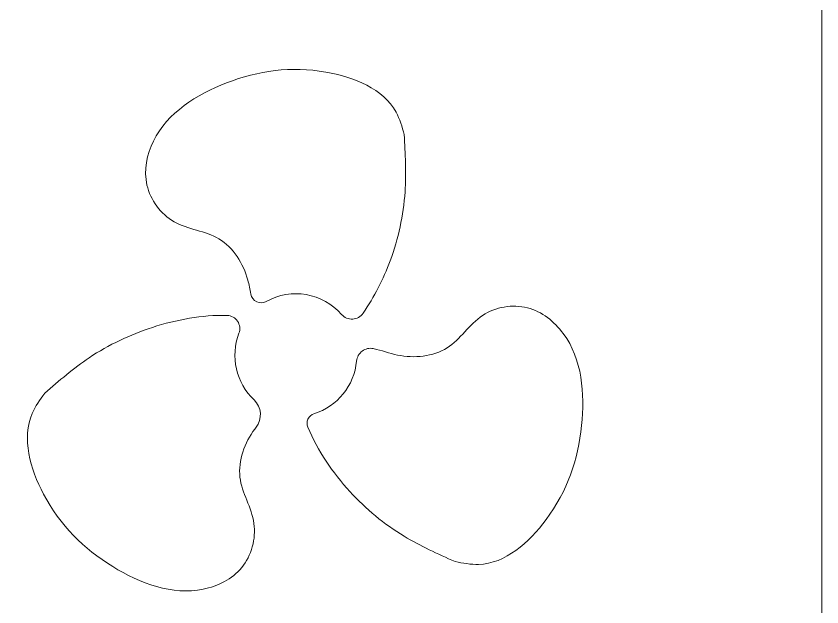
# Model space of a CAD drawing. Header units: metres. Extents: x -2538 to 7610, y -1082 to -498.
# Drawn here: x 1726.9 to 1810.5, y -1025.1 to -963.8 of the extents above; entities that cross this region are included whole.
import ezdxf

# ---------------------------------------------------------------- set-up
doc = ezdxf.new("R2010")
doc.units = ezdxf.units.M
doc.linetypes.add('AUSGEZOGEN', pattern=[0])
doc.layers.add('Standard', color=7, linetype='AUSGEZOGEN', lineweight=25)

# ---------------------------------------------------------------- blocks, each defined once
blk = doc.blocks.new('COMPLEXOBJECT_63')
at = {"layer": 'Standard', "color": 7, "linetype": 'AUSGEZOGEN', "lineweight": 13}
for centre, major_axis, start_param, end_param in [((1763.67, -999.735), (-0.016, 1.454), 6.063983, 7.747492), ((1755.938, -998.987), (-0.069, 6.369), 3.431753, 4.605899), ((1758.115, -1006.05), (-0.011, 1.026), 0.29016, 1.960733)]:
    blk.add_ellipse(centre, major_axis=major_axis, ratio=0.99288, start_param=start_param, end_param=end_param, dxfattribs=at)
for points, start_tangent, end_tangent in [([(1763.969, -998.313), (1766.48, -998.981), (1771.616, -998.242), (1775.308, -994.87), (1779.946, -994.078), (1783.674, -996.755), (1785.568, -1006.291), (1781.892, -1016.037), (1774.894, -1020.69), (1772.45, -1020.396)], (0.000978, -0.000209), (-0.000982, 0.000189)), ([(1772.45, -1020.396), (1767.168, -1017.767), (1761.549, -1013.143), (1757.178, -1006.451)], (-0.000912, 0.000411), (-0.000388, 0.000922))]:
    blk.add_spline(points, degree=3, dxfattribs=dict(at, start_tangent=start_tangent, end_tangent=end_tangent))
blk = doc.blocks.new('COMPLEXOBJECT_64')
at = {"layer": 'Standard', "color": 7, "linetype": 'AUSGEZOGEN', "lineweight": 13}
for centre, major_axis, start_param, end_param in [((1748.776, -996.227), (-0.015, 1.354), 4.336194, 6.247926), ((1755.938, -998.987), (-0.069, 6.369), 1.194602, 2.376013), ((1750.174, -1005.16), (-0.023, 2.105), 4.03076, 5.517605)]:
    blk.add_ellipse(centre, major_axis=major_axis, ratio=0.99288, start_param=start_param, end_param=end_param, dxfattribs=at)
for points, start_tangent, end_tangent in [([(1729.894, -1002.94), (1734.51, -999.254), (1741.061, -996.113), (1748.809, -994.874)], (0.000756, 0.000654), (0.001, -0.000025)), ([(1751.811, -1006.468), (1751.669, -1006.654), (1750.139, -1011.648), (1751.589, -1016.45), (1750.32, -1021.013), (1746.325, -1023.263), (1736.956, -1020.914), (1729.776, -1013.401), (1728.587, -1005.04), (1729.894, -1002.94)], (-0.000619, -0.000786), (0.000587, 0.00081))]:
    blk.add_spline(points, degree=3, dxfattribs=dict(at, start_tangent=start_tangent, end_tangent=end_tangent))
blk = doc.blocks.new('COMPLEXOBJECT_65')
at = {"layer": 'Standard', "color": 7, "linetype": 'AUSGEZOGEN', "lineweight": 13}
for centre, major_axis, start_param, end_param in [((1752.339, -992.449), (-0.012, 1.106), 1.74922, 3.637), ((1755.938, -998.987), (-0.069, 6.369), 5.424284, 6.778593), ((1761.744, -993.831), (-0.015, 1.427), 2.282692, 4.103172)]:
    blk.add_ellipse(centre, major_axis=major_axis, ratio=0.99288, start_param=start_param, end_param=end_param, dxfattribs=at)
for points, start_tangent, end_tangent in [([(1751.26, -992.654), (1750.951, -991.204), (1747.962, -986.931), (1743.303, -985.149), (1740.495, -981.347), (1741.169, -976.787), (1748.744, -970.758), (1759.035, -969.631), (1766.33, -973.797), (1767.181, -976.123)], (-0.000184, 0.000983), (0.000276, -0.000961)), ([(1767.181, -976.123), (1767.255, -982.056), (1765.717, -989.198), (1762.914, -994.635)], (0.000051, -0.000999), (-0.000561, -0.000828))]:
    blk.add_spline(points, degree=3, dxfattribs=dict(at, start_tangent=start_tangent, end_tangent=end_tangent))

msp = doc.modelspace()

# ---------------------------------------------------------------- linework, layer by layer
at = {"layer": 'Standard', "color": 7, "linetype": 'AUSGEZOGEN', "lineweight": 13}
msp.add_lwpolyline([(1248.487, -1081.873), (1810.487, -1081.873), (1810.487, -519.873), (1248.487, -519.873), (1248.487, -1081.873)], close=True, dxfattribs=at)

# ---------------------------------------------------------------- block references
for name in ['COMPLEXOBJECT_65', 'COMPLEXOBJECT_63', 'COMPLEXOBJECT_64']:
    msp.add_blockref(name, (0, 0), dxfattribs=at)

doc.saveas('drawing.dxf')
